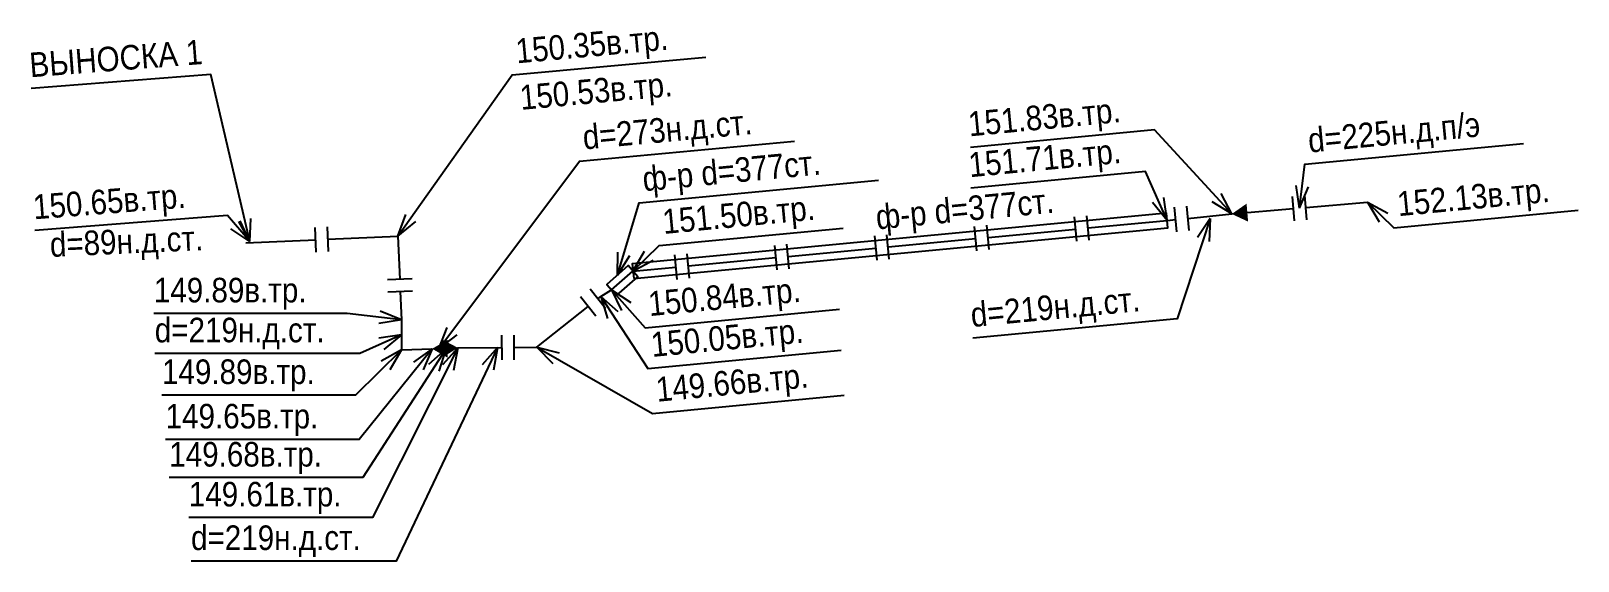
# Model space of a CAD drawing. Header units: metres. Extents: x -3947 to -3704, y 4976 to 6609.
# Drawn here: x -3929.9 to -3867, y 5520.8 to 5542.4 of the extents above; entities that cross this region are included whole.
import ezdxf
from ezdxf.enums import TextEntityAlignment as Align

# ---------------------------------------------------------------- set-up
doc = ezdxf.new("R2010")
doc.units = ezdxf.units.M
doc.header["$MEASUREMENT"] = 0
doc.layers.add('Газопровод', color=7, linetype='Continuous', lineweight=25)
doc.styles.add('Style-RUSSIAN_1251', font='RUSSIAN_1251.shx')
doc.styles.add('Style-RUSSIAN_1251 I 0.00000', font='RUSSIAN_1251.shx')

msp = doc.modelspace()

# ---------------------------------------------------------------- hatches: boundary and pattern name
at = {"layer": 'Газопровод', "linetype": 'Continuous'}
for points in [[(-3881.059, 5534.914), (-3880.457, 5535.334), (-3880.394, 5534.603)], [(-3913.569, 5529.433), (-3912.933, 5529.8), (-3912.933, 5529.066)], [(-3912.521, 5529.472), (-3913.143, 5529.081), (-3913.171, 5529.815)]]:
    msp.add_hatch(color=256, dxfattribs=at).paths.add_polyline_path(points)

# ---------------------------------------------------------------- linework, layer by layer
for p, q in [((-3878.299, 5535.154), (-3878.443, 5536.077)), ((-3878.299, 5535.154), (-3877.946, 5536.019)), ((-3883.689, 5534.654), (-3884.281, 5535.376)), ((-3883.689, 5534.654), (-3883.824, 5535.578)), ((-3883.29, 5534.191), (-3883.388, 5535.186)), ((-3882.792, 5534.24), (-3882.891, 5535.235)), ((-3881.059, 5534.914), (-3881.852, 5535.407)), ((-3881.059, 5534.914), (-3881.484, 5535.746)), ((-3878.505, 5534.634), (-3878.592, 5535.63)), ((-3878.007, 5534.677), (-3878.093, 5535.673)), ((-3878.05, 5535.175), (-3875.539, 5535.394)), ((-3875.539, 5535.394), (-3875.066, 5534.588)), ((-3875.539, 5535.394), (-3874.719, 5534.947)), ((-3920.979, 5533.792), (-3921.427, 5534.611)), ((-3920.979, 5533.792), (-3921.374, 5534.638)), ((-3920.979, 5533.792), (-3920.94, 5534.725)), ((-3914.959, 5534.014), (-3914.642, 5534.892)), ((-3914.959, 5534.014), (-3914.235, 5534.603)), ((-3887.355, 5533.803), (-3887.45, 5534.798)), ((-3886.857, 5533.85), (-3886.952, 5534.845)), ((-3882.841, 5534.737), (-3881.059, 5534.914)), ((-3881.939, 5534.734), (-3882.457, 5533.956)), ((-3881.939, 5534.734), (-3881.982, 5533.801)), ((-3881.059, 5534.914), (-3878.548, 5535.132)), ((-3920.979, 5533.792), (-3921.754, 5534.313)), ((-3918.28, 5533.363), (-3918.325, 5534.362)), ((-3917.78, 5533.386), (-3917.825, 5534.385)), ((-3917.803, 5533.885), (-3914.959, 5534.014)), ((-3914.959, 5534.014), (-3914.886, 5532.265)), ((-3895.482, 5533.029), (-3895.577, 5534.025)), ((-3894.984, 5533.077), (-3895.079, 5534.072)), ((-3895.032, 5533.574), (-3891.466, 5533.914)), ((-3891.418, 5533.416), (-3891.513, 5534.411)), ((-3890.921, 5533.463), (-3891.015, 5534.459)), ((-3890.968, 5533.961), (-3887.402, 5534.3)), ((-3921.146, 5533.735), (-3918.302, 5533.863)), ((-3906.037, 5532.432), (-3906.015, 5533.366)), ((-3905.403, 5532.588), (-3904.933, 5533.395)), ((-3903.111, 5532.303), (-3903.206, 5533.299)), ((-3899.545, 5532.643), (-3899.64, 5533.638)), ((-3899.048, 5532.69), (-3899.142, 5533.686)), ((-3899.095, 5533.188), (-3895.529, 5533.527)), ((-3906.037, 5532.432), (-3905.536, 5533.22)), ((-3905.403, 5532.588), (-3904.584, 5533.037)), ((-3903.609, 5532.256), (-3903.704, 5533.252)), ((-3903.158, 5532.801), (-3899.593, 5533.14)), ((-3915.386, 5532.244), (-3914.387, 5532.286)), ((-3915.365, 5531.745), (-3914.366, 5531.786)), ((-3914.865, 5531.766), (-3914.817, 5530.609)), ((-3906.917, 5530.762), (-3907.539, 5531.544)), ((-3906.526, 5531.073), (-3907.148, 5531.856)), ((-3906.717, 5531.56), (-3906.434, 5530.669)), ((-3906.717, 5531.56), (-3906.016, 5530.943)), ((-3906.275, 5531.825), (-3905.865, 5530.986)), ((-3906.275, 5531.825), (-3905.491, 5531.317)), ((-3914.817, 5530.609), (-3915.682, 5530.962)), ((-3914.817, 5530.609), (-3915.74, 5530.466)), ((-3913.293, 5529.424), (-3912.955, 5530.295)), ((-3914.817, 5529.996), (-3915.741, 5529.858)), ((-3914.817, 5529.996), (-3915.538, 5529.402)), ((-3913.293, 5529.424), (-3912.554, 5529.995)), ((-3910.727, 5528.984), (-3910.734, 5529.984)), ((-3910.227, 5528.987), (-3910.234, 5529.987)), ((-3914.817, 5529.384), (-3915.635, 5528.932)), ((-3914.817, 5529.384), (-3915.285, 5528.575)), ((-3913.569, 5529.433), (-3914.328, 5528.888)), ((-3913.569, 5529.433), (-3913.938, 5528.575)), ((-3913.018, 5529.416), (-3913.717, 5528.795)), ((-3913.018, 5529.416), (-3913.297, 5528.524)), ((-3912.521, 5529.472), (-3913.149, 5528.78)), ((-3912.521, 5529.472), (-3912.702, 5528.555)), ((-3912.521, 5529.472), (-3910.73, 5529.484)), ((-3910.918, 5529.483), (-3911.529, 5528.776)), ((-3910.918, 5529.483), (-3911.077, 5528.562)), ((-3909.314, 5529.494), (-3908.656, 5528.83)), ((-3909.314, 5529.494), (-3908.409, 5529.265))]:
    msp.add_line(p, q, dxfattribs=at)
at = {"layer": 'Газопровод', "linetype": 'Continuous', "flags": 128}
for points in [[(-3914.959, 5534.014), (-3910.309, 5540.57), (-3902.441, 5541.285)], [(-3920.979, 5533.792), (-3922.567, 5540.587), (-3929.866, 5540.023)], [(-3881.059, 5534.914), (-3884.198, 5538.331), (-3891.682, 5537.619)], [(-3913.293, 5529.424), (-3907.581, 5537.065), (-3898.837, 5537.874)], [(-3878.299, 5535.154), (-3878.091, 5536.938), (-3869.202, 5537.784)], [(-3883.689, 5534.654), (-3884.563, 5536.635), (-3891.666, 5535.959)], [(-3906.037, 5532.432), (-3905.146, 5535.367), (-3895.427, 5536.292)], [(-3875.539, 5535.394), (-3874.464, 5534.353), (-3866.98, 5535.065)], [(-3920.979, 5533.792), (-3921.886, 5534.852), (-3929.72, 5534.246)], [(-3905.375, 5532.289), (-3883.661, 5534.355), (-3883.718, 5534.952), (-3905.432, 5532.886), (-3905.375, 5532.289)], [(-3881.939, 5534.734), (-3883.277, 5530.654), (-3891.582, 5529.864)], [(-3886.905, 5534.348), (-3883.689, 5534.654), (-3883.339, 5534.688)], [(-3905.403, 5532.588), (-3904.334, 5533.63), (-3896.857, 5534.341)], [(-3906.837, 5531.464), (-3906.717, 5531.56), (-3906.275, 5531.825), (-3905.403, 5532.588), (-3903.656, 5532.754)], [(-3906.078, 5531.599), (-3905.206, 5532.362), (-3905.601, 5532.813), (-3906.473, 5532.05), (-3906.078, 5531.599)], [(-3906.717, 5531.56), (-3904.803, 5528.629), (-3896.946, 5529.377)], [(-3906.275, 5531.825), (-3904.913, 5530.289), (-3897.006, 5531.042)], [(-3914.817, 5530.609), (-3917.019, 5530.868), (-3924.884, 5530.868)], [(-3910.23, 5529.487), (-3909.314, 5529.494), (-3907.228, 5531.153)], [(-3914.817, 5530.609), (-3914.817, 5529.384), (-3913.569, 5529.433)], [(-3914.817, 5529.996), (-3916.503, 5529.245), (-3924.845, 5529.245)], [(-3914.817, 5529.384), (-3916.687, 5527.549), (-3924.552, 5527.549)], [(-3913.569, 5529.433), (-3916.54, 5525.741), (-3924.405, 5525.741)], [(-3913.018, 5529.416), (-3916.393, 5524.192), (-3924.257, 5524.192)], [(-3912.521, 5529.472), (-3915.987, 5522.569), (-3923.462, 5522.569)], [(-3910.918, 5529.483), (-3915.028, 5520.798), (-3923.371, 5520.798)], [(-3909.314, 5529.494), (-3904.603, 5526.805), (-3896.816, 5527.546)]]:
    msp.add_lwpolyline(points, dxfattribs=at)

# ---------------------------------------------------------------- texts
at = {"layer": 'Газопровод', "linetype": 'Continuous', "style": 'Style-RUSSIAN_1251'}
for s, rotation, width, p in [('150.35в.тр.', 5.1951, 0.899998, (-3910.217, 5542.034)), ('ВЫНОСКА 1', 4.4223, 0.899998, (-3929.978, 5541.468)), ('150.53в.тр.', 5.1951, 0.899998, (-3910.045, 5540.142)), ('151.83в.тр.', 5.4351, 0.9, (-3891.82, 5539.063)), ('d=225н.д.п/э', 5.4351, 0.9, (-3878.004, 5538.403)), ('d=273н.д.ст.', 5.2839, 0.9, (-3907.491, 5538.53)), ('151.71в.тр.', 5.4351, 0.9, (-3891.803, 5537.402)), ('ф-р d=377ст.', 5.4351, 0.9, (-3905.059, 5536.832)), ('150.65в.тр.', 4.4223, 0.899998, (-3929.832, 5535.692)), ('152.13в.тр.', 5.4351, 0.9, (-3874.378, 5535.818)), ('151.50в.тр.', 5.4351, 0.9, (-3904.248, 5535.094)), ('150.84в.тр.', 5.4351, 0.9, (-3904.826, 5531.754)), ('d=219н.д.ст.', 5.4351, 0.9, (-3891.719, 5531.308)), ('150.05в.тр.', 5.4351, 0.9, (-3904.717, 5530.094)), ('149.66в.тр.', 5.4351, 0.9, (-3904.516, 5528.27))]:
    msp.add_text(s, height=1, rotation=rotation, dxfattribs=dict(at, width=width)).set_placement(p, align=Align.TOP_LEFT)
at = {"layer": 'Газопровод', "linetype": 'Continuous'}
for s, rotation, style, width, p in [('ф-р d=377ст.', 5.435, 'Style-RUSSIAN_1251 I 0.00000', 0.9, (-3895.482, 5534.283)), ('d=89н.д.ст.', 2.54418, 'Style-RUSSIAN_1251', 0.899998, (-3929.088, 5533.166))]:
    msp.add_text(s, height=1, rotation=rotation, dxfattribs=dict(at, style=style, width=width)).set_placement(p)
at = {"layer": 'Газопровод', "linetype": 'Continuous', "style": 'Style-RUSSIAN_1251', "width": 0.9}
for s, p in [('149.89в.тр.', (-3924.884, 5532.318)), ('d=219н.д.ст.', (-3924.845, 5530.695)), ('149.89в.тр.', (-3924.552, 5528.999)), ('149.65в.тр.', (-3924.405, 5527.191)), ('149.68в.тр.', (-3924.257, 5525.642)), ('149.61в.тр.', (-3923.462, 5524.019)), ('d=219н.д.ст.', (-3923.371, 5522.248))]:
    msp.add_text(s, height=1, dxfattribs=at).set_placement(p, align=Align.TOP_LEFT)

doc.saveas('drawing.dxf')
